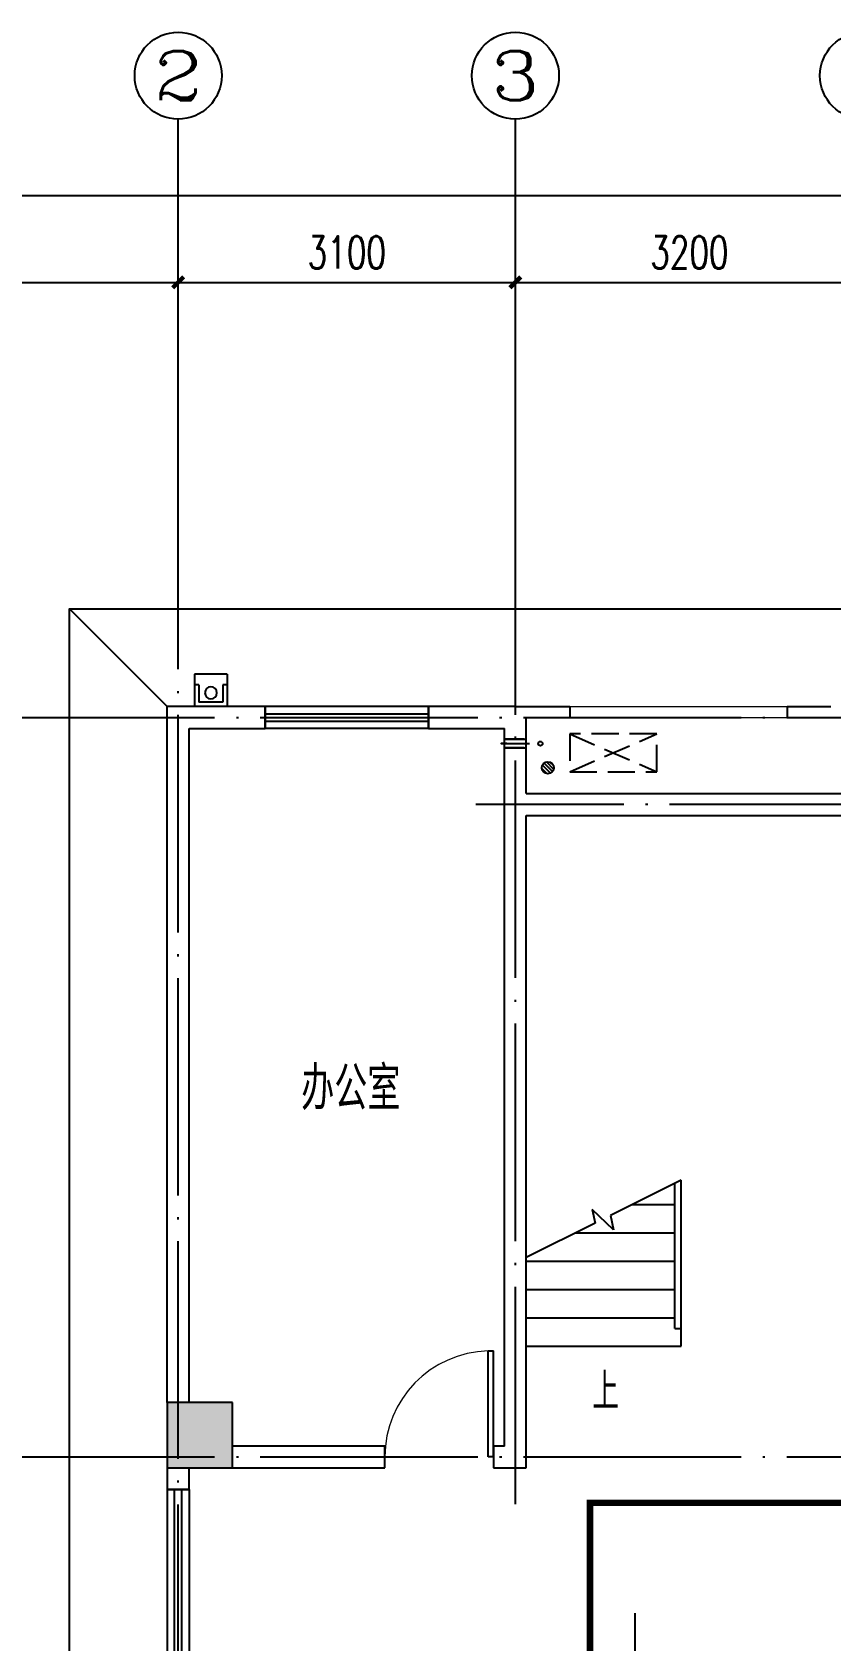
# Model space of a CAD drawing. Extents: x 888742 to 1277419, y 9079 to 622358.
# Drawn here: x 1054901 to 1062244, y 440340 to 455133 of the extents above; entities that cross this region are included whole.
import ezdxf
from ezdxf.enums import TextEntityAlignment as Align

# ---------------------------------------------------------------- set-up
doc = ezdxf.new("R2010")
doc.units = 0
doc.header["$LTSCALE"] = 1000
doc.header["$MEASUREMENT"] = 0
doc.linetypes.add('DASH', pattern=[0.35, 0.25, -0.1])
doc.linetypes.add('DOTE', pattern=[2.42, 2, -0.2, 0.02, -0.2])
for name, color, linetype in [('A_PLAN_FURNITURE', 8, 'Continuous'), ('AXIS', 3, 'Continuous'), ('AXIS_TEXT', 7, 'Continuous'), ('COLUMN', 2, 'Continuous'), ('DIM_SYMB', 3, 'Continuous'), ('DOTE', 14, 'DOTE'), ('LVTRY', 220, 'Continuous'), ('PIPE-消防', 1, 'Continuous'), ('PUB_HATCH', 252, 'Continuous'), ('PUB_TEXT', 7, 'Continuous'), ('RAIN', 220, 'Continuous'), ('STAIR', 4, 'Continuous'), ('WALL', 2, 'Continuous'), ('WINDOW', 142, 'Continuous'), ('排水', 135, 'Continuous'), ('空调', 107, 'Continuous')]:
    doc.layers.add(name, color=color, linetype=linetype)
doc.layers.add('厨房卫生间家具', color=79, linetype='Continuous', lineweight=9)
doc.layers.add('面积线', color=41, linetype='Continuous', lineweight=20)
doc.styles.add('_TCH_AXIS', font='COMPLEX', dxfattribs={"bigfont": 'GBCBIG'})
doc.styles.add('_TCH_DIM', font='SIMPLEX', dxfattribs={"bigfont": 'GBCBIG'})
doc.styles.add('_TCH_DIM_T3', font='SIMPLEX', dxfattribs={"width": 0.705882, "bigfont": 'GBCBIG'})
doc.styles.add('COMPLEX', font='COMPLEX')
doc.styles.add('hztxt', font='zn02.shx', dxfattribs={"width": 0.8, "height": 400, "bigfont": 'zn01.shx'})
doc.dimstyles.new('_TCH_ARCH&&100', dxfattribs={"dimtxt": 297.5, "dimasz": 100, "dimexe": 250, "dimexo": 300, "dimgap": 126.25, "dimtad": 1, "dimdec": 0, "dimzin": 0, "dimdsep": 46, "dimtxsty": '_TCH_DIM_T3', "dimblk": 'ARCHTICK', "dimcen": 0.09, "dimclrt": 7, "dimazin": 2, "dimtfac": 1, "dimtdec": 0, "dimtix": 1, "dimtmove": 2, "dimatfit": 3, "dimldrblk": 'ARCHTICK', "dimfxl": 1, "dimtolj": 1, "dimtzin": 0, "dimarcsym": 0})

# ---------------------------------------------------------------- blocks, each defined once
blk = doc.blocks.new('43t42')
at = {"layer": 'A_PLAN_FURNITURE', "linetype": 'DASH', "extrusion": (0, 0, -1)}
blk.add_lwpolyline([(-698650, 447037), (-697850, 447037), (-697850, 447387), (-698650, 447387)], close=True, dxfattribs=at)
at = {"layer": 'A_PLAN_FURNITURE', "linetype": 'DASH'}
for points in [[(698650, 447387), (697850, 447037)], [(698650, 447037), (697850, 447387)]]:
    blk.add_lwpolyline(points, dxfattribs=at)
blk = doc.blocks.new('A$C3D4507CA')
at = {"layer": 'RAIN'}
for p, q in [((-150, -173), (-150, 127)), ((-110, -73), (-110, 87)), ((110, 87), (-110, 87)), ((110, -73), (110, 87)), ((150, -173), (150, 127)), ((-110, -73), (-150, -73)), ((150, -73), (110, -73)), ((150, -173), (-150, -173)), ((150, -173), (150, -173))]:
    blk.add_line(p, q, dxfattribs=at)
blk.add_circle((0, 0), 55, dxfattribs=at)
blk = doc.blocks.new('Kongtiaodaong')
at = {"layer": '空调'}
for points in [[(1247703, -163058), (1247703, -163008), (1247703, -163218), (1247703, -163268)], [(1247663, -163218), (1247663, -163058), (1247663, -163038), (1247663, -163218), (1247663, -163238)], [(1247743, -163218), (1247743, -163058), (1247743, -163038), (1247743, -163218), (1247743, -163238)]]:
    blk.add_lwpolyline(points, dxfattribs=at)
blk = doc.blocks.new('_ArchTick')
at = {"color": 0, "linetype": 'ByBlock', "const_width": 0.4}
blk.add_lwpolyline([(-0.5, -0.5), (0.5, 0.5)], dxfattribs=at)
blk = doc.blocks.new('*D215')
at = {"layer": 'AXIS', "color": 0, "lineweight": -2, "transparency": 16777216}
for p, q in [((1050244, 450633), (1050244, 453083)), ((1056244, 450633), (1056244, 453083)), ((1050244, 452833), (1056244, 452833))]:
    blk.add_line(p, q, dxfattribs=at)
at = {"layer": 'Defpoints', "color": 0, "transparency": 16777216}
for p in [(1056244, 452833), (1050244, 450333), (1056244, 450333)]:
    blk.add_point(p, dxfattribs=at)
at = {"layer": 'AXIS', "color": 0, "lineweight": -2, "transparency": 16777216, "xscale": 100, "yscale": 100, "zscale": 100, "rotation": 180}
blk.add_blockref('_ArchTick', (1050244, 452833), dxfattribs=at)
at = {"layer": 'AXIS', "color": 0, "lineweight": -2, "transparency": 16777216, "xscale": 100, "yscale": 100, "zscale": 100}
blk.add_blockref('_ArchTick', (1056244, 452833), dxfattribs=at)
at = {"layer": 'AXIS', "color": 7, "transparency": 16777216, "insert": (1053244, 453108), "char_height": 297.5, "attachment_point": 5, "style": '_TCH_DIM_T3'}
blk.add_mtext('\\A1;6000', dxfattribs=at)
blk = doc.blocks.new('*D216')
at = {"layer": 'AXIS', "color": 0, "lineweight": -2, "transparency": 16777216}
for p, q in [((1056244, 450633), (1056244, 453083)), ((1059344, 450633), (1059344, 453083)), ((1056244, 452833), (1059344, 452833))]:
    blk.add_line(p, q, dxfattribs=at)
at = {"layer": 'Defpoints', "color": 0, "transparency": 16777216}
for p in [(1059344, 452833), (1056244, 450333), (1059344, 450333)]:
    blk.add_point(p, dxfattribs=at)
at = {"layer": 'AXIS', "color": 0, "lineweight": -2, "transparency": 16777216, "xscale": 100, "yscale": 100, "zscale": 100, "rotation": 180}
blk.add_blockref('_ArchTick', (1056244, 452833), dxfattribs=at)
at = {"layer": 'AXIS', "color": 0, "lineweight": -2, "transparency": 16777216, "xscale": 100, "yscale": 100, "zscale": 100}
blk.add_blockref('_ArchTick', (1059344, 452833), dxfattribs=at)
at = {"layer": 'AXIS', "color": 7, "transparency": 16777216, "insert": (1057794, 453108), "char_height": 297.5, "attachment_point": 5, "style": '_TCH_DIM_T3'}
blk.add_mtext('\\A1;3100', dxfattribs=at)
blk = doc.blocks.new('*D217')
at = {"layer": 'AXIS', "color": 0, "lineweight": -2, "transparency": 16777216}
for p, q in [((1059344, 450633), (1059344, 453083)), ((1062544, 450633), (1062544, 453083)), ((1059344, 452833), (1062544, 452833))]:
    blk.add_line(p, q, dxfattribs=at)
at = {"layer": 'Defpoints', "color": 0, "transparency": 16777216}
for p in [(1062544, 452833), (1059344, 450333), (1062544, 450333)]:
    blk.add_point(p, dxfattribs=at)
at = {"layer": 'AXIS', "color": 0, "lineweight": -2, "transparency": 16777216, "xscale": 100, "yscale": 100, "zscale": 100, "rotation": 180}
blk.add_blockref('_ArchTick', (1059344, 452833), dxfattribs=at)
at = {"layer": 'AXIS', "color": 0, "lineweight": -2, "transparency": 16777216, "xscale": 100, "yscale": 100, "zscale": 100}
blk.add_blockref('_ArchTick', (1062544, 452833), dxfattribs=at)
at = {"layer": 'AXIS', "color": 7, "transparency": 16777216, "insert": (1060944, 453108), "char_height": 297.5, "attachment_point": 5, "style": '_TCH_DIM_T3'}
blk.add_mtext('\\A1;3200', dxfattribs=at)
blk = doc.blocks.new('*D226')
at = {"layer": 'AXIS', "color": 0, "lineweight": -2, "transparency": 16777216}
for p, q in [((1050144, 450633), (1050144, 453883)), ((1104344, 450633), (1104344, 453883)), ((1050144, 453633), (1104344, 453633))]:
    blk.add_line(p, q, dxfattribs=at)
at = {"layer": 'Defpoints', "color": 0, "transparency": 16777216}
for p in [(1104344, 453633), (1050144, 450333), (1104344, 450333)]:
    blk.add_point(p, dxfattribs=at)
at = {"layer": 'AXIS', "color": 0, "lineweight": -2, "transparency": 16777216, "xscale": 100, "yscale": 100, "zscale": 100, "rotation": 180}
blk.add_blockref('_ArchTick', (1050144, 453633), dxfattribs=at)
at = {"layer": 'AXIS', "color": 0, "lineweight": -2, "transparency": 16777216, "xscale": 100, "yscale": 100, "zscale": 100}
blk.add_blockref('_ArchTick', (1104344, 453633), dxfattribs=at)
at = {"layer": 'AXIS', "color": 7, "transparency": 16777216, "insert": (1077244, 453908), "char_height": 297.5, "attachment_point": 5, "style": '_TCH_DIM_T3'}
blk.add_mtext('\\A1;54200', dxfattribs=at)
blk = doc.blocks.new('$WINLIB2D$00000001')
at = {"color": 0}
for points in [[(-0.5, 0.5), (-0.5, -0.5)], [(-0.5, 0.5), (0.5, 0.5)], [(0.5, -0.5), (0.5, 0.5)], [(0.5, 0.1667), (-0.5, 0.1667)], [(0.5, -0.1667), (-0.5, -0.1667)], [(-0.5, -0.5), (0.5, -0.5)]]:
    blk.add_lwpolyline(points, dxfattribs=at)
blk = doc.blocks.new('$DorLib2D$00000001')
for p, q in [((0.45, 0.975), (0.5, 0.975)), ((0.45, 0), (0.45, 0.975)), ((0.5, 0), (0.5, 0.975)), ((0.5, 0), (0.45, 0))]:
    blk.add_line(p, q)
at = {"lineweight": 13}
blk.add_arc((0.475, 0), 0.975, 91.4693, 180, dxfattribs=at)
blk = doc.blocks.new('_AXISO')
blk.add_circle((0, 0), 0.5)
at = {"layer": 'AXIS_TEXT', "style": 'COMPLEX', "width": 1.041667}
blk.add_attdef('A', text='', height=0.56, dxfattribs=at).set_placement((-0.25, -0.28), (0.25, -0.28), align=Align.FIT)

msp = doc.modelspace()

# ---------------------------------------------------------------- hatches: boundary and pattern name
at = {"layer": 'PIPE-消防', "linetype": 'Continuous'}
for points in [[(1060029.9, 441609.4), (1060029.9, 441639.4), (1059999.9, 441639.4)], [(1060029.9, 441609.4), (1059999.9, 441609.4), (1059999.9, 441639.4)]]:
    msp.add_hatch(color=256, dxfattribs=at).paths.add_polyline_path(points)
at = {"layer": 'PUB_HATCH'}
msp.add_hatch(color=256, dxfattribs=at).paths.add_polyline_path([(1056144, 441931.4), (1056744, 441931.4), (1056744, 442531.4), (1056144, 442531.4)])
at = {"layer": '排水'}
h = msp.add_hatch(dxfattribs=at)
h.set_pattern_fill('ANSI31', color=252, scale=15, style=0)
h.set_pattern_definition([(134.9997153, (2538389.817, 1441105.046), (16.83806388, 16.83789657), [])])
edge = h.paths.add_edge_path()
edge.add_arc((1059642.4, 448369.3), 55, 0, 360)

# ---------------------------------------------------------------- linework, layer by layer
at = {"layer": 'AXIS'}
for p, q in [((1056244, 450333.5), (1056244, 454333.5)), ((1059344, 450333.5), (1059344, 454333.5))]:
    msp.add_line(p, q, dxfattribs=at)
at = {"layer": 'COLUMN'}
for p, q in [((1056744, 442531.4), (1056144, 442531.4)), ((1056144, 442531.4), (1056144, 441931.4)), ((1056744, 441931.4), (1056744, 442531.4)), ((1056144, 441931.4), (1056744, 441931.4))]:
    msp.add_line(p, q, dxfattribs=at)
at = {"layer": 'DIM_SYMB'}
msp.add_lwpolyline([(1060156.5, 442921.4, 0, 0, 0), (1060156.5, 443791.4, 80, 0, 0), (1060156.5, 444091.4, 0, 0, 0)], format="xyseb", dxfattribs=at)
at = {"layer": 'DOTE'}
for p, q in [((1056244, 420234.9, 0), (1056244, 450333.5, 0)), ((1059344, 441596.2, 0), (1059344, 450333.5, 0)), ((1047318.5, 448831.4, 0), (1106926.5, 448831.4, 0)), ((1062760.5, 448031.4), (1058981.5, 448031.4)), ((1047318.5, 442031.4, 0), (1107169.6, 442031.4)), ((1060444, 420234.9, 0), (1060444, 440594.8, 0))]:
    msp.add_line(p, q, dxfattribs=at)
at = {"layer": 'LVTRY', "color": 5}
msp.add_line((1055244, 449831.4), (1056144, 448931.4), dxfattribs=at)
msp.add_lwpolyline([(1055244, 438431.9), (1055244, 449831.4), (1099244, 449831.4), (1099244, 438431.9), (1105362.3, 438431.9)], dxfattribs=at)
at = {"layer": 'PIPE-消防', "linetype": 'Continuous', "const_width": 60}
for points in [[(1060029.9, 441609.4), (1064900.1, 441609.4)], [(1060029.9, 439581.4), (1060029.9, 441609.4)]]:
    msp.add_lwpolyline(points, dxfattribs=at)
at = {"layer": 'STAIR'}
for p, q in [((1060869, 444576.1), (1060219.1, 444252.6)), ((1060809, 443211.4), (1060809, 444546.3)), ((1060869, 443211.4), (1060869, 444576.1)), ((1060869, 443211.4), (1060869, 444576.1)), ((1060245.9, 444120.3), (1060050.9, 444305.5)), ((1060050.9, 444305.5), (1060076.1, 444181.4)), ((1060219.1, 444252.6), (1060245.9, 444120.3)), ((1060417.7, 444351.4), (1060809, 444351.4)), ((1060076.1, 444181.4), (1059444, 443866.7)), ((1059895.4, 444091.4), (1060809, 444091.4)), ((1059444, 443051.4), (1059444, 443866.7)), ((1059444, 443831.4), (1060809, 443831.4)), ((1059444, 443571.4), (1060809, 443571.4)), ((1059444, 443311.4), (1060809, 443311.4)), ((1060809, 443211.4), (1060869, 443211.4)), ((1060869, 443051.4), (1060869, 443211.4)), ((1059444, 443051.4), (1060869, 443051.4))]:
    msp.add_line(p, q, dxfattribs=at)
at = {"layer": 'WALL'}
for p, q in [((1057044.1, 448931.4), (1056144, 448931.4)), ((1056144, 442531.4), (1056144, 448931.4)), ((1057044.1, 448731.4), (1057044.1, 448931.4)), ((1059344, 448931.4), (1058544.1, 448931.4)), ((1058544.1, 448931.4), (1058544.1, 448731.4)), ((1059344, 448931.4), (1059844, 448931.4)), ((1059444, 448831.4), (1059844, 448831.4)), ((1059444, 448131.4), (1059444, 448831.4)), ((1059844, 448931.4), (1059844, 448831.4)), ((1061844, 448931.4), (1062244, 448931.4)), ((1061844, 448931.4), (1061844, 448831.4)), ((1061844, 448831.4), (1062244, 448831.4)), ((1056344, 448731.4), (1057044.1, 448731.4)), ((1056344, 442531.4), (1056344, 448731.4)), ((1058544.1, 448731.4), (1059244, 448731.4)), ((1059244, 448031.4), (1059244, 448731.4)), ((1059444, 448131.4), (1062444, 448131.4)), ((1059244, 442131.4), (1059244, 448031.4)), ((1059444, 441931.4), (1059444, 447931.4)), ((1059444, 447931.4), (1062444, 447931.4)), ((1058144, 442131.4), (1056744, 442131.4)), ((1058144, 441931.4), (1058144, 442131.4)), ((1059244, 442131.4), (1059144, 442131.4)), ((1059144, 442131.4), (1059144, 441931.4)), ((1056144, 441931.4), (1056144, 441731.4)), ((1056344, 441731.4), (1056344, 441931.4)), ((1056744, 441931.4), (1058144, 441931.4)), ((1059144, 441931.4), (1059444, 441931.4)), ((1056144, 441731.4), (1056344, 441731.4))]:
    msp.add_line(p, q, dxfattribs=at)
at = {"layer": '厨房卫生间家具'}
for p, q in [((1059844, 448931.4), (1061844, 448931.4)), ((1059844, 448831.4), (1061844, 448831.4))]:
    msp.add_line(p, q, dxfattribs=at)
at = {"layer": '排水'}
for centre, radius in [((1059574, 448591.4), 20), ((1059642.4, 448369.3), 55)]:
    msp.add_circle(centre, radius, dxfattribs=at)

# ---------------------------------------------------------------- block references
at = {"xscale": -1}
msp.add_blockref('43t42', (1758493.6, 1294.3), dxfattribs=at)
at = {"layer": 'AXIS'}
ref = msp.add_blockref('_AXISO', (1056244, 454733.5), dxfattribs=dict(at, xscale=800, yscale=800, zscale=800))
ref.add_attrib('A', '2', dxfattribs={"layer": 'AXIS_TEXT', "height": 452.5, "style": '_TCH_AXIS', "width": 1.5}).set_placement((1056017.8, 454507.2), (1056470.3, 454507.2), align=Align.FIT)
ref = msp.add_blockref('_AXISO', (1059344, 454733.5), dxfattribs=dict(at, xscale=800, yscale=800, zscale=800))
ref.add_attrib('A', '3', dxfattribs={"layer": 'AXIS_TEXT', "height": 452.5, "style": '_TCH_AXIS', "width": 1.5}).set_placement((1059117.8, 454507.2), (1059570.3, 454507.2), align=Align.FIT)
ref = msp.add_blockref('_AXISO', (1062544.1, 454733.5), dxfattribs=dict(at, xscale=800, yscale=800, zscale=800))
ref.add_attrib('A', '5', dxfattribs={"layer": 'AXIS_TEXT', "height": 452.5, "style": '_TCH_AXIS', "width": 1.5}).set_placement((1062317.8, 454507.2), (1062770.3, 454507.2), align=Align.FIT)
at = {"layer": 'RAIN', "xscale": -1, "rotation": 180}
msp.add_blockref('A$C3D4507CA', (1056544.1, 449058.1, 0), dxfattribs=at)
at = {"layer": 'WINDOW'}
for name, p, xscale, yscale, zscale, rotation in [('$WINLIB2D$00000001', (1057794.1, 448831.4), -1500, -200, -1500, 3.95171534337535e-08), ('$DorLib2D$00000001', (1058644, 442031.4), 1000, 1000, 1000, 5.082158534307378e-07), ('$WINLIB2D$00000001', (1056244, 440931.4), -1600, -200, -1600, 89.99999998034089)]:
    msp.add_blockref(name, p, dxfattribs=dict(at, xscale=xscale, yscale=yscale, zscale=zscale, rotation=rotation))
at = {"layer": '面积线', "rotation": 90.00002089077391}
msp.add_blockref('Kongtiaodaong', (896206.5, -799111.9), dxfattribs=at)

# ---------------------------------------------------------------- texts
at = {"layer": 'DIM_SYMB', "color": 7, "style": '_TCH_DIM'}
msp.add_text('上', height=337.6, dxfattribs=at).set_placement((1060052.3, 442466.4))
at = {"layer": 'PUB_TEXT', "style": 'hztxt', "width": 0.8}
msp.add_text('办公室', height=400, dxfattribs=at).set_placement((1057374.2, 445222.2))

# ---------------------------------------------------------------- dimensions: what is measured, and where the dimension line sits
at = {"layer": 'AXIS'}
for p1, p2, distance, picture, middle in [((1050144, 450333.5), (1104344, 450333.5), 3300, '*D226', (1077244, 453908.5)), ((1050244.1, 450333.5), (1056244, 450333.5), 2500, '*D215', (1053244.1, 453108.5)), ((1056244, 450333.5), (1059344, 450333.5), 2500, '*D216', (1057794, 453108.5)), ((1059344, 450333.5), (1062544.1, 450333.5), 2500, '*D217', (1060944, 453108.5))]:
    dim = msp.add_aligned_dim(p1=p1, p2=p2, distance=distance, dimstyle='_TCH_ARCH&&100', dxfattribs=at)
    dim.commit()
    dim.dimension.update_dxf_attribs({"geometry": picture, "text_midpoint": middle})

doc.saveas('drawing.dxf')
